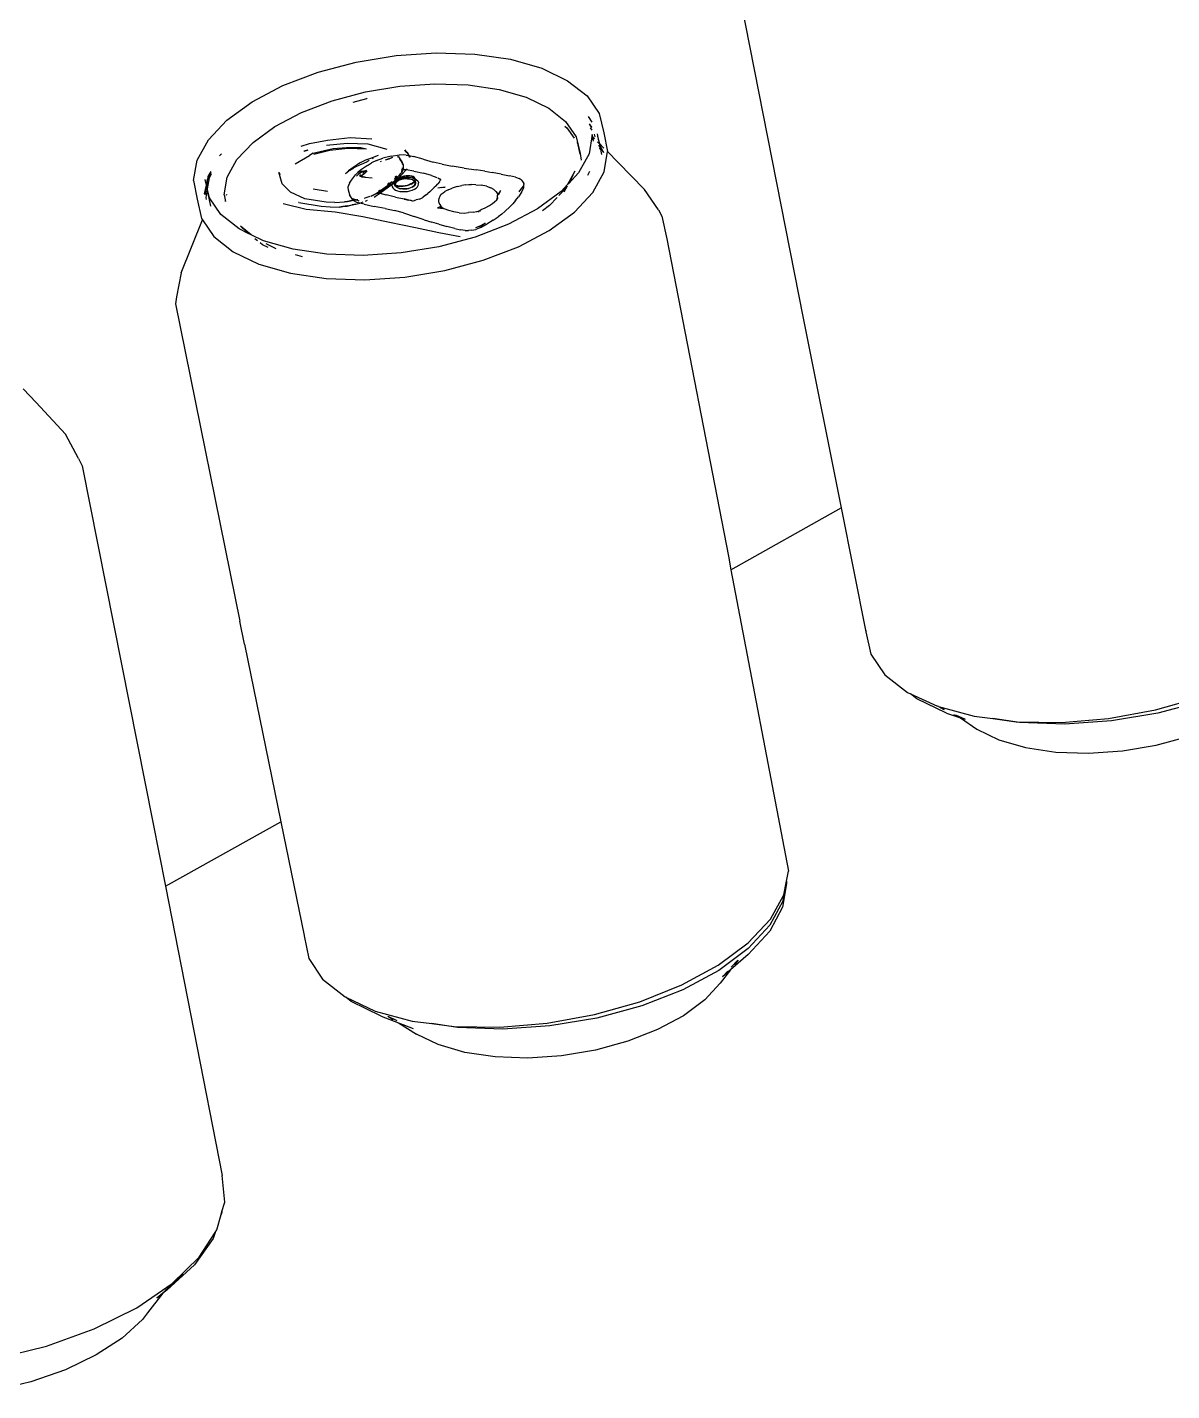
# Model space of a CAD drawing. Header units: millimetres. Extents: x -650 to 3773, y 316 to 2389.
# Drawn here: x 1409.22 to 1426.31, y 2034.72 to 2055.08 of the extents above; entities that cross this region are included whole.
import ezdxf

# ---------------------------------------------------------------- set-up
doc = ezdxf.new("R2010")
doc.units = ezdxf.units.MM

# ---------------------------------------------------------------- blocks, each defined once
blk = doc.blocks.new('A$Ca364616d')
for p, q in [((258.488, 471.279), (259.419, 466.555)), ((253.339, 470.479), (253.937, 470.519)), ((253.937, 470.519), (254.512, 470.5)), ((252.172, 470.229), (252.743, 470.381)), ((252.743, 470.381), (253.339, 470.479)), ((254.512, 470.5), (255.045, 470.422)), ((255.045, 470.422), (255.513, 470.287)), ((251.646, 470.028), (252.172, 470.229)), ((255.513, 470.287), (255.9, 470.102)), ((255.9, 470.102), (256.189, 469.874)), ((251.186, 469.786), (251.646, 470.028)), ((252.382, 469.803), (252.878, 469.935)), ((252.878, 469.935), (253.395, 470.02)), ((253.395, 470.02), (253.914, 470.055)), ((253.914, 470.055), (254.414, 470.038)), ((254.414, 470.038), (254.875, 469.97)), ((254.875, 469.97), (255.282, 469.854)), ((250.81, 469.513), (251.186, 469.786)), ((251.926, 469.628), (252.382, 469.803)), ((252.695, 469.783), (252.898, 469.837)), ((252.898, 469.837), (252.906, 469.839)), ((255.282, 469.854), (255.617, 469.693)), ((255.617, 469.693), (255.869, 469.494)), ((256.189, 469.874), (256.372, 469.61)), ((250.533, 469.218), (250.81, 469.513)), ((251.527, 469.418), (251.926, 469.628)), ((255.869, 469.494), (256.027, 469.266)), ((256.204, 469.565), (256.261, 469.482)), ((256.372, 469.61), (256.439, 469.322)), ((251.201, 469.181), (251.527, 469.418)), ((255.858, 469.421), (255.888, 469.396)), ((255.888, 469.396), (255.995, 469.242)), ((256.266, 469.298), (256.219, 469.012)), ((256.263, 469.406), (256.227, 469.458)), ((256.263, 469.399), (256.229, 469.448)), ((256.264, 469.365), (256.24, 469.4)), ((256.272, 469.269), (256.266, 469.298)), ((256.309, 469.266), (256.3, 469.302)), ((256.341, 469.307), (256.358, 469.229)), ((256.439, 469.322), (256.493, 469.043)), ((250.365, 468.914), (250.533, 469.218)), ((250.96, 468.925), (251.201, 469.181)), ((251.917, 469.124), (251.918, 469.125)), ((251.918, 469.125), (252.042, 469.165)), ((252.042, 469.165), (252.315, 469.215)), ((252.042, 469.165), (252.043, 469.165)), ((252.043, 469.165), (252.315, 469.215)), ((252.138, 469.031), (252.397, 469.09)), ((252.298, 469.137), (252.605, 469.17)), ((252.315, 469.215), (252.649, 469.256)), ((252.348, 469.065), (252.619, 469.095)), ((252.397, 469.09), (252.597, 469.107)), ((252.597, 469.107), (252.812, 469.103)), ((252.605, 469.17), (252.917, 469.158)), ((252.619, 469.095), (252.894, 469.084)), ((252.649, 469.256), (252.975, 469.236)), ((252.812, 469.103), (252.894, 469.084)), ((252.917, 469.158), (253.201, 469.08)), ((256.027, 469.266), (256.085, 469.015)), ((256.035, 469.184), (256.046, 469.168)), ((256.046, 469.168), (256.084, 469.006)), ((256.267, 469.274), (256.272, 469.269)), ((256.268, 469.27), (256.273, 469.262)), ((256.272, 469.269), (256.3, 469.241)), ((256.273, 469.262), (256.272, 469.269)), ((256.285, 469.2), (256.273, 469.262)), ((256.273, 469.262), (256.296, 469.23)), ((256.346, 469.273), (256.358, 469.229)), ((256.346, 469.273), (256.369, 469.17)), ((256.348, 469.191), (256.369, 469.17)), ((256.358, 469.229), (256.375, 469.164)), ((256.358, 469.229), (256.369, 469.17)), ((256.361, 469.137), (256.38, 469.11)), ((256.369, 469.17), (256.371, 469.168)), ((256.371, 469.168), (256.381, 469.118)), ((256.371, 469.168), (256.375, 469.164)), ((256.38, 469.11), (256.374, 469.08)), ((256.375, 469.164), (256.44, 469.097)), ((256.375, 469.164), (256.385, 469.124)), ((256.381, 469.115), (256.38, 469.11)), ((256.38, 469.11), (256.383, 469.105)), ((256.381, 469.118), (256.381, 469.115)), ((256.381, 469.115), (256.383, 469.105)), ((256.383, 469.105), (256.385, 469.103)), ((256.385, 469.124), (256.436, 469.029)), ((256.385, 469.103), (256.436, 469.029)), ((256.385, 469.103), (256.406, 468.999)), ((250.312, 468.611), (250.365, 468.914)), ((250.732, 469.011), (250.701, 468.978)), ((250.814, 468.661), (250.96, 468.925)), ((251.831, 468.86), (252.042, 468.986)), ((251.96, 469.053), (252.016, 469.066)), ((251.961, 469.053), (252.016, 469.066)), ((252.016, 469.066), (251.962, 469.051)), ((251.962, 469.051), (252.016, 469.066)), ((252.017, 469.065), (251.962, 469.051)), ((252.099, 469.02), (252.042, 468.986)), ((252.099, 469.02), (252.138, 469.031)), ((252.108, 469.004), (252.348, 469.065)), ((252.882, 468.913), (252.802, 468.876)), ((252.906, 468.893), (252.85, 468.865)), ((252.955, 468.942), (252.882, 468.913)), ((252.933, 468.908), (252.906, 468.893)), ((253.072, 468.983), (252.955, 468.942)), ((253.046, 468.91), (252.971, 468.875)), ((252.994, 468.941), (252.98, 468.933)), ((253.046, 468.91), (253.141, 468.943)), ((253.112, 468.894), (253.099, 468.889)), ((253.264, 468.974), (253.141, 468.943)), ((253.283, 468.955), (253.173, 468.916)), ((253.228, 468.932), (253.174, 468.914)), ((253.284, 468.953), (253.228, 468.932)), ((253.264, 468.974), (253.388, 468.993)), ((253.373, 468.962), (253.362, 468.976)), ((253.363, 468.977), (253.375, 468.963)), ((253.363, 468.976), (253.374, 468.963)), ((253.373, 468.962), (253.363, 468.976)), ((253.364, 468.977), (253.375, 468.963)), ((253.374, 468.963), (253.364, 468.977)), ((253.374, 468.963), (253.394, 468.933)), ((253.375, 468.963), (253.395, 468.933)), ((253.375, 468.963), (253.394, 468.933)), ((253.49, 468.99), (253.388, 468.993)), ((253.413, 468.903), (253.392, 468.931)), ((253.414, 468.904), (253.392, 468.931)), ((253.394, 468.933), (253.414, 468.904)), ((253.394, 468.933), (253.415, 468.904)), ((253.395, 468.933), (253.415, 468.904)), ((253.428, 468.882), (253.413, 468.903)), ((253.429, 468.883), (253.413, 468.903)), ((253.414, 468.904), (253.429, 468.883)), ((253.43, 468.883), (253.414, 468.904)), ((253.415, 468.904), (253.43, 468.883)), ((253.415, 468.904), (253.429, 468.883)), ((253.44, 468.846), (253.428, 468.882)), ((253.43, 468.883), (253.442, 468.847)), ((253.43, 468.883), (253.441, 468.847)), ((253.482, 469.044), (253.468, 469.067)), ((253.483, 469.046), (253.468, 469.067)), ((253.469, 469.069), (253.485, 469.045)), ((253.469, 469.069), (253.483, 469.046)), ((253.471, 469.068), (253.485, 469.045)), ((253.51, 469.019), (253.482, 469.044)), ((253.511, 469.02), (253.482, 469.044)), ((253.483, 469.046), (253.513, 469.019)), ((253.483, 469.046), (253.511, 469.02)), ((253.485, 469.045), (253.511, 469.02)), ((253.49, 468.99), (253.528, 468.984)), ((253.529, 468.986), (253.51, 469.019)), ((253.529, 468.986), (253.51, 469.019)), ((253.511, 469.02), (253.513, 469.019)), ((253.513, 469.019), (253.529, 468.986)), ((253.528, 468.984), (253.529, 468.986)), ((253.528, 468.984), (253.531, 468.984)), ((253.541, 468.959), (253.528, 468.984)), ((253.542, 468.961), (253.528, 468.984)), ((253.529, 468.986), (253.544, 468.96)), ((253.529, 468.986), (253.542, 468.961)), ((253.531, 468.984), (253.598, 468.968)), ((253.531, 468.984), (253.544, 468.96)), ((253.741, 468.93), (253.598, 468.968)), ((253.741, 468.93), (253.893, 468.888)), ((254.028, 468.855), (253.893, 468.888)), ((256.219, 469.012), (256.062, 468.725)), ((256.085, 469.015), (256.104, 468.917)), ((256.443, 468.74), (256.493, 469.043)), ((256.493, 469.043), (256.655, 468.879)), ((256.655, 468.879), (257.049, 468.477)), ((250.521, 468.629), (250.574, 468.721)), ((250.572, 468.729), (250.523, 468.64)), ((250.569, 468.748), (250.526, 468.67)), ((250.577, 468.707), (250.546, 468.65)), ((251.597, 468.701), (251.588, 468.729)), ((251.598, 468.702), (251.588, 468.729)), ((251.598, 468.702), (251.589, 468.729)), ((251.589, 468.729), (251.599, 468.702)), ((251.591, 468.728), (251.599, 468.702)), ((251.638, 468.562), (251.598, 468.702)), ((251.637, 468.562), (251.598, 468.702)), ((252.58, 468.71), (252.628, 468.756)), ((252.633, 468.75), (252.58, 468.71)), ((252.695, 468.806), (252.628, 468.756)), ((252.669, 468.774), (252.639, 468.754)), ((252.69, 468.788), (252.669, 468.774)), ((252.669, 468.615), (252.733, 468.696)), ((252.703, 468.797), (252.69, 468.788)), ((252.735, 468.833), (252.695, 468.806)), ((252.705, 468.798), (252.703, 468.797)), ((252.724, 468.81), (252.71, 468.801)), ((252.79, 468.841), (252.724, 468.81)), ((252.766, 468.732), (252.733, 468.696)), ((252.761, 468.851), (252.735, 468.833)), ((252.748, 468.676), (252.78, 468.709)), ((252.777, 468.86), (252.761, 468.851)), ((252.808, 468.766), (252.766, 468.732)), ((252.802, 468.876), (252.777, 468.86)), ((252.78, 468.709), (252.819, 468.741)), ((252.78, 468.709), (252.796, 468.729)), ((252.85, 468.865), (252.79, 468.841)), ((252.792, 468.682), (252.795, 468.683)), ((252.795, 468.683), (252.801, 468.69)), ((252.795, 468.683), (252.802, 468.686)), ((252.795, 468.683), (252.797, 468.68)), ((252.827, 468.752), (252.796, 468.729)), ((252.801, 468.675), (252.797, 468.68)), ((252.799, 468.68), (252.797, 468.68)), ((252.802, 468.677), (252.799, 468.68)), ((252.801, 468.69), (252.806, 468.698)), ((252.811, 468.691), (252.801, 468.69)), ((252.801, 468.69), (252.802, 468.686)), ((252.802, 468.677), (252.801, 468.675)), ((252.807, 468.674), (252.801, 468.675)), ((252.802, 468.686), (252.811, 468.691)), ((252.802, 468.686), (252.805, 468.678)), ((252.804, 468.677), (252.802, 468.677)), ((252.805, 468.678), (252.804, 468.677)), ((252.806, 468.677), (252.804, 468.677)), ((252.807, 468.679), (252.805, 468.678)), ((252.805, 468.678), (252.806, 468.677)), ((252.806, 468.677), (252.807, 468.674)), ((252.817, 468.685), (252.807, 468.679)), ((252.807, 468.679), (252.812, 468.678)), ((252.807, 468.674), (252.812, 468.678)), ((252.819, 468.669), (252.807, 468.674)), ((252.91, 468.838), (252.808, 468.766)), ((252.812, 468.678), (252.822, 468.686)), ((252.812, 468.678), (252.817, 468.676)), ((252.836, 468.69), (252.817, 468.676)), ((252.822, 468.686), (252.817, 468.685)), ((252.833, 468.685), (252.817, 468.676)), ((252.817, 468.676), (252.873, 468.665)), ((252.819, 468.741), (252.883, 468.763)), ((252.827, 468.752), (252.883, 468.763)), ((252.836, 468.69), (252.833, 468.685)), ((252.855, 468.708), (252.836, 468.69)), ((252.841, 468.704), (252.851, 468.711)), ((252.843, 468.732), (252.86, 468.743)), ((252.86, 468.743), (252.848, 468.726)), ((252.851, 468.711), (252.866, 468.718)), ((252.866, 468.718), (252.855, 468.708)), ((252.861, 468.746), (252.86, 468.743)), ((252.861, 468.746), (252.863, 468.746)), ((252.863, 468.746), (252.868, 468.752)), ((252.863, 468.746), (252.88, 468.748)), ((252.863, 468.746), (252.876, 468.738)), ((252.866, 468.718), (252.867, 468.719)), ((252.867, 468.719), (252.872, 468.721)), ((252.875, 468.726), (252.872, 468.721)), ((252.887, 468.741), (252.875, 468.726)), ((252.879, 468.742), (252.876, 468.738)), ((252.876, 468.738), (252.887, 468.741)), ((252.879, 468.742), (252.887, 468.741)), ((252.88, 468.748), (252.906, 468.749)), ((252.883, 468.763), (252.9, 468.768)), ((252.91, 468.838), (252.971, 468.875)), ((253.345, 468.678), (253.326, 468.663)), ((253.335, 468.667), (253.345, 468.678)), ((253.345, 468.678), (253.336, 468.662)), ((253.382, 468.685), (253.35, 468.652)), ((253.356, 468.631), (253.488, 468.772)), ((253.382, 468.685), (253.415, 468.72)), ((253.384, 468.69), (253.382, 468.685)), ((253.428, 468.739), (253.415, 468.72)), ((253.416, 468.742), (253.417, 468.742)), ((253.425, 468.761), (253.417, 468.742)), ((253.44, 468.795), (253.42, 468.743)), ((253.426, 468.759), (253.42, 468.743)), ((253.423, 468.764), (253.425, 468.772)), ((253.423, 468.764), (253.425, 468.761)), ((253.455, 468.676), (253.424, 468.668)), ((253.455, 468.674), (253.424, 468.668)), ((253.427, 468.78), (253.425, 468.777)), ((253.425, 468.772), (253.427, 468.78)), ((253.425, 468.777), (253.425, 468.772)), ((253.425, 468.772), (253.429, 468.772)), ((253.426, 468.759), (253.425, 468.772)), ((253.429, 468.769), (253.425, 468.761)), ((253.425, 468.761), (253.426, 468.759)), ((253.425, 468.667), (253.455, 468.674)), ((253.425, 468.667), (253.455, 468.674)), ((253.425, 468.667), (253.455, 468.674)), ((253.441, 468.795), (253.426, 468.759)), ((253.429, 468.769), (253.426, 468.759)), ((253.431, 468.791), (253.427, 468.78)), ((253.429, 468.772), (253.427, 468.78)), ((253.428, 468.739), (253.429, 468.745)), ((253.429, 468.772), (253.431, 468.791)), ((253.434, 468.785), (253.429, 468.772)), ((253.429, 468.772), (253.429, 468.769)), ((253.429, 468.745), (253.43, 468.747)), ((253.43, 468.747), (253.429, 468.745)), ((253.43, 468.749), (253.432, 468.756)), ((253.432, 468.756), (253.43, 468.747)), ((253.43, 468.749), (253.432, 468.755)), ((253.432, 468.755), (253.43, 468.747)), ((253.43, 468.747), (253.43, 468.749)), ((253.431, 468.791), (253.435, 468.802)), ((253.431, 468.791), (253.434, 468.785)), ((253.436, 468.766), (253.432, 468.755)), ((253.432, 468.756), (253.436, 468.766)), ((253.432, 468.755), (253.432, 468.756)), ((253.434, 468.785), (253.435, 468.802)), ((253.439, 468.794), (253.434, 468.785)), ((253.436, 468.766), (253.437, 468.77)), ((253.436, 468.766), (253.437, 468.77)), ((253.44, 468.776), (253.437, 468.77)), ((253.437, 468.77), (253.46, 468.775)), ((253.46, 468.775), (253.44, 468.776)), ((253.442, 468.847), (253.441, 468.795)), ((253.441, 468.847), (253.441, 468.795)), ((253.486, 468.68), (253.455, 468.676)), ((253.455, 468.674), (253.486, 468.679)), ((253.486, 468.679), (253.455, 468.676)), ((253.455, 468.674), (253.486, 468.679)), ((253.455, 468.674), (253.486, 468.679)), ((253.46, 468.775), (253.467, 468.776)), ((253.484, 468.773), (253.46, 468.775)), ((253.488, 468.772), (253.484, 468.773)), ((253.517, 468.682), (253.486, 468.68)), ((253.486, 468.679), (253.516, 468.68)), ((253.516, 468.68), (253.486, 468.68)), ((253.486, 468.679), (253.516, 468.68)), ((253.486, 468.679), (253.516, 468.68)), ((253.488, 468.772), (253.501, 468.785)), ((253.602, 468.75), (253.488, 468.772)), ((253.501, 468.785), (253.503, 468.787)), ((253.516, 468.68), (253.545, 468.679)), ((253.516, 468.68), (253.543, 468.679)), ((253.516, 468.68), (253.543, 468.679)), ((253.545, 468.679), (253.517, 468.682)), ((253.545, 468.681), (253.517, 468.682)), ((253.543, 468.679), (253.568, 468.675)), ((253.57, 468.675), (253.545, 468.681)), ((253.571, 468.677), (253.545, 468.681)), ((253.545, 468.679), (253.57, 468.675)), ((253.545, 468.679), (253.568, 468.675)), ((253.568, 468.675), (253.589, 468.668)), ((253.57, 468.675), (253.591, 468.668)), ((253.57, 468.675), (253.589, 468.668)), ((253.591, 468.668), (253.571, 468.677)), ((253.592, 468.67), (253.571, 468.677)), ((253.602, 468.75), (253.746, 468.719)), ((253.868, 468.687), (253.746, 468.719)), ((253.868, 468.687), (253.944, 468.658)), ((254.028, 468.855), (254.173, 468.826)), ((254.356, 468.798), (254.173, 468.826)), ((254.356, 468.798), (254.533, 468.773)), ((254.661, 468.752), (254.533, 468.773)), ((254.661, 468.752), (254.774, 468.731)), ((254.907, 468.706), (254.774, 468.731)), ((254.907, 468.706), (255.032, 468.682)), ((255.119, 468.661), (255.032, 468.682)), ((256.008, 468.752), (255.898, 468.55)), ((256.062, 468.725), (255.916, 468.569)), ((255.957, 468.644), (256.008, 468.752)), ((256.227, 468.744), (256.195, 468.686)), ((256.277, 468.435), (256.443, 468.74)), ((250.312, 468.611), (250.368, 468.332)), ((250.478, 468.411), (250.504, 468.541)), ((250.504, 468.541), (250.48, 468.403)), ((250.505, 468.535), (250.481, 468.397)), ((250.504, 468.547), (250.486, 468.627)), ((250.503, 468.542), (250.486, 468.627)), ((250.516, 468.479), (250.495, 468.36)), ((250.504, 468.547), (250.503, 468.542)), ((250.504, 468.541), (250.503, 468.542)), ((250.504, 468.547), (250.52, 468.627)), ((250.504, 468.547), (250.506, 468.541)), ((250.505, 468.535), (250.504, 468.541)), ((250.506, 468.541), (250.505, 468.535)), ((250.516, 468.479), (250.505, 468.535)), ((250.52, 468.627), (250.506, 468.541)), ((250.517, 468.489), (250.506, 468.541)), ((250.517, 468.489), (250.516, 468.479)), ((250.528, 468.418), (250.516, 468.479)), ((250.546, 468.65), (250.517, 468.489)), ((250.548, 468.354), (250.517, 468.489)), ((250.52, 468.627), (250.521, 468.629)), ((250.523, 468.64), (250.521, 468.629)), ((250.526, 468.67), (250.523, 468.64)), ((250.769, 468.398), (250.814, 468.661)), ((251.762, 468.437), (251.637, 468.562)), ((252.315, 468.45), (252.1, 468.482)), ((252.624, 468.518), (252.639, 468.566)), ((252.625, 468.462), (252.624, 468.518)), ((252.641, 468.571), (252.639, 468.566)), ((252.641, 468.571), (252.669, 468.615)), ((252.819, 468.669), (252.869, 468.664)), ((252.876, 468.663), (252.873, 468.665)), ((252.876, 468.663), (252.978, 468.652)), ((253.096, 468.423), (253.278, 468.556)), ((253.106, 468.463), (253.246, 468.561)), ((253.133, 468.46), (253.175, 468.493)), ((253.21, 468.524), (253.175, 468.493)), ((253.225, 468.57), (253.207, 468.55)), ((253.229, 468.563), (253.207, 468.55)), ((253.207, 468.55), (253.221, 468.562)), ((253.212, 468.524), (253.21, 468.524)), ((253.227, 468.535), (253.212, 468.524)), ((253.212, 468.524), (253.227, 468.535)), ((253.236, 468.572), (253.221, 468.562)), ((253.221, 468.562), (253.225, 468.57)), ((253.229, 468.563), (253.221, 468.562)), ((253.225, 468.57), (253.236, 468.572)), ((253.231, 468.539), (253.227, 468.535)), ((253.234, 468.537), (253.227, 468.535)), ((253.227, 468.535), (253.234, 468.537)), ((253.229, 468.563), (253.236, 468.572)), ((253.229, 468.563), (253.244, 468.568)), ((253.229, 468.563), (253.246, 468.561)), ((253.24, 468.541), (253.231, 468.539)), ((253.231, 468.539), (253.234, 468.537)), ((253.24, 468.541), (253.234, 468.537)), ((253.242, 468.542), (253.24, 468.541)), ((253.249, 468.547), (253.242, 468.542)), ((253.242, 468.542), (253.249, 468.543)), ((253.263, 468.582), (253.244, 468.568)), ((253.244, 468.568), (253.25, 468.577)), ((253.246, 468.561), (253.244, 468.568)), ((253.246, 468.561), (253.265, 468.573)), ((253.249, 468.547), (253.249, 468.543)), ((253.256, 468.546), (253.249, 468.543)), ((253.25, 468.577), (253.263, 468.582)), ((253.269, 468.554), (253.256, 468.546)), ((253.256, 468.546), (253.269, 468.552)), ((253.263, 468.582), (253.277, 468.595)), ((253.264, 468.577), (253.263, 468.582)), ((253.277, 468.595), (253.264, 468.577)), ((253.266, 468.573), (253.265, 468.573)), ((253.279, 468.561), (253.269, 468.554)), ((253.269, 468.552), (253.279, 468.561)), ((253.269, 468.554), (253.269, 468.552)), ((253.276, 468.55), (253.278, 468.556)), ((253.278, 468.531), (253.276, 468.55)), ((253.278, 468.556), (253.302, 468.573)), ((253.278, 468.556), (253.279, 468.561)), ((253.278, 468.531), (253.281, 468.519)), ((253.279, 468.561), (253.282, 468.57)), ((253.283, 468.564), (253.279, 468.561)), ((253.281, 468.519), (253.29, 468.5)), ((253.282, 468.57), (253.294, 468.589)), ((253.283, 468.564), (253.288, 468.567)), ((253.305, 468.583), (253.288, 468.567)), ((253.29, 468.5), (253.307, 468.484)), ((253.294, 468.589), (253.314, 468.608)), ((253.356, 468.631), (253.302, 468.573)), ((253.32, 468.598), (253.305, 468.583)), ((253.308, 468.586), (253.305, 468.572)), ((253.306, 468.586), (253.305, 468.572)), ((253.305, 468.572), (253.31, 468.558)), ((253.313, 468.602), (253.306, 468.586)), ((253.315, 468.601), (253.306, 468.586)), ((253.307, 468.571), (253.31, 468.587)), ((253.307, 468.571), (253.308, 468.586)), ((253.312, 468.558), (253.307, 468.571)), ((253.307, 468.571), (253.31, 468.558)), ((253.307, 468.484), (253.331, 468.469)), ((253.308, 468.586), (253.317, 468.602)), ((253.308, 468.586), (253.315, 468.601)), ((253.309, 468.572), (253.31, 468.587)), ((253.312, 468.558), (253.309, 468.572)), ((253.314, 468.559), (253.309, 468.572)), ((253.31, 468.587), (253.317, 468.602)), ((253.31, 468.558), (253.321, 468.546)), ((253.323, 468.546), (253.312, 468.558)), ((253.312, 468.558), (253.321, 468.546)), ((253.326, 468.617), (253.313, 468.602)), ((253.328, 468.616), (253.313, 468.602)), ((253.314, 468.628), (253.325, 468.64)), ((253.331, 468.64), (253.314, 468.628)), ((253.314, 468.608), (253.334, 468.619)), ((253.323, 468.546), (253.314, 468.559)), ((253.324, 468.547), (253.314, 468.559)), ((253.315, 468.601), (253.33, 468.617)), ((253.315, 468.601), (253.328, 468.616)), ((253.317, 468.602), (253.33, 468.617)), ((253.319, 468.557), (253.323, 468.573)), ((253.319, 468.557), (253.324, 468.57)), ((253.321, 468.542), (253.319, 468.557)), ((253.32, 468.555), (253.319, 468.557)), ((253.322, 468.599), (253.32, 468.598)), ((253.32, 468.555), (253.324, 468.57)), ((253.321, 468.542), (253.32, 468.555)), ((253.322, 468.54), (253.32, 468.555)), ((253.321, 468.546), (253.337, 468.536)), ((253.328, 468.528), (253.321, 468.542)), ((253.322, 468.54), (253.321, 468.542)), ((253.331, 468.611), (253.322, 468.599)), ((253.328, 468.528), (253.322, 468.54)), ((253.329, 468.525), (253.322, 468.54)), ((253.323, 468.573), (253.333, 468.588)), ((253.323, 468.573), (253.334, 468.585)), ((253.324, 468.57), (253.323, 468.573)), ((253.339, 468.536), (253.323, 468.546)), ((253.323, 468.546), (253.337, 468.536)), ((253.324, 468.57), (253.334, 468.585)), ((253.328, 468.57), (253.324, 468.555)), ((253.324, 468.555), (253.325, 468.54)), ((253.339, 468.536), (253.324, 468.547)), ((253.34, 468.538), (253.324, 468.547)), ((253.325, 468.64), (253.328, 468.649)), ((253.325, 468.64), (253.331, 468.64)), ((253.325, 468.54), (253.333, 468.526)), ((253.326, 468.663), (253.335, 468.667)), ((253.328, 468.658), (253.326, 468.663)), ((253.326, 468.663), (253.336, 468.662)), ((253.345, 468.632), (253.326, 468.617)), ((253.346, 468.631), (253.326, 468.617)), ((253.328, 468.658), (253.336, 468.662)), ((253.328, 468.649), (253.331, 468.64)), ((253.328, 468.616), (253.348, 468.632)), ((253.328, 468.616), (253.346, 468.631)), ((253.338, 468.585), (253.328, 468.57)), ((253.341, 468.515), (253.328, 468.528)), ((253.329, 468.525), (253.328, 468.528)), ((253.341, 468.515), (253.329, 468.525)), ((253.342, 468.512), (253.329, 468.525)), ((253.33, 468.617), (253.348, 468.632)), ((253.334, 468.619), (253.331, 468.611)), ((253.331, 468.611), (253.336, 468.615)), ((253.336, 468.615), (253.331, 468.611)), ((253.331, 468.469), (253.36, 468.458)), ((253.332, 468.632), (253.348, 468.647)), ((253.34, 468.639), (253.332, 468.632)), ((253.341, 468.636), (253.332, 468.632)), ((253.332, 468.632), (253.334, 468.627)), ((253.333, 468.588), (253.349, 468.602)), ((253.333, 468.588), (253.35, 468.599)), ((253.334, 468.585), (253.333, 468.588)), ((253.333, 468.526), (253.346, 468.514)), ((253.341, 468.636), (253.334, 468.627)), ((253.334, 468.619), (253.34, 468.624)), ((253.336, 468.615), (253.334, 468.619)), ((253.334, 468.585), (253.35, 468.599)), ((253.335, 468.667), (253.336, 468.662)), ((253.336, 468.653), (253.336, 468.662)), ((253.34, 468.648), (253.336, 468.662)), ((253.336, 468.653), (253.34, 468.648)), ((253.338, 468.62), (253.336, 468.615)), ((253.337, 468.536), (253.359, 468.529)), ((253.338, 468.62), (253.34, 468.624)), ((253.353, 468.598), (253.338, 468.585)), ((253.36, 468.529), (253.339, 468.536)), ((253.339, 468.536), (253.359, 468.529)), ((253.34, 468.639), (253.35, 468.652)), ((253.341, 468.636), (253.34, 468.639)), ((253.34, 468.624), (253.356, 468.631)), ((253.34, 468.624), (253.341, 468.628)), ((253.36, 468.529), (253.34, 468.538)), ((253.361, 468.531), (253.34, 468.538)), ((253.348, 468.647), (253.341, 468.636)), ((253.341, 468.636), (253.342, 468.633)), ((253.341, 468.63), (253.342, 468.633)), ((253.341, 468.628), (253.341, 468.63)), ((253.346, 468.514), (253.341, 468.515)), ((253.342, 468.512), (253.341, 468.515)), ((253.342, 468.633), (253.348, 468.647)), ((253.36, 468.504), (253.342, 468.512)), ((253.361, 468.501), (253.342, 468.512)), ((253.368, 468.646), (253.345, 468.632)), ((253.369, 468.645), (253.345, 468.632)), ((253.346, 468.631), (253.369, 468.645)), ((253.346, 468.631), (253.37, 468.645)), ((253.36, 468.504), (253.346, 468.514)), ((253.348, 468.647), (253.349, 468.65)), ((253.348, 468.632), (253.37, 468.645)), ((253.35, 468.652), (253.349, 468.65)), ((253.349, 468.602), (253.369, 468.615)), ((253.349, 468.602), (253.37, 468.612)), ((253.35, 468.599), (253.349, 468.602)), ((253.35, 468.599), (253.37, 468.612)), ((253.372, 468.611), (253.353, 468.598)), ((253.356, 468.631), (253.371, 468.638)), ((253.359, 468.529), (253.384, 468.525)), ((253.385, 468.525), (253.36, 468.529)), ((253.36, 468.529), (253.384, 468.525)), ((253.363, 468.503), (253.36, 468.504)), ((253.361, 468.501), (253.36, 468.504)), ((253.385, 468.525), (253.361, 468.531)), ((253.386, 468.527), (253.361, 468.531)), ((253.382, 468.495), (253.361, 468.501)), ((253.383, 468.493), (253.361, 468.501)), ((253.382, 468.495), (253.363, 468.503)), ((253.394, 468.658), (253.368, 468.646)), ((253.395, 468.657), (253.368, 468.646)), ((253.369, 468.645), (253.395, 468.657)), ((253.369, 468.645), (253.396, 468.657)), ((253.369, 468.615), (253.393, 468.626)), ((253.369, 468.615), (253.394, 468.623)), ((253.37, 468.612), (253.369, 468.615)), ((253.37, 468.645), (253.396, 468.657)), ((253.37, 468.612), (253.394, 468.623)), ((253.371, 468.638), (253.406, 468.649)), ((253.396, 468.621), (253.372, 468.611)), ((253.384, 468.495), (253.382, 468.495)), ((253.383, 468.493), (253.382, 468.495)), ((253.408, 468.489), (253.383, 468.493)), ((253.409, 468.487), (253.383, 468.493)), ((253.384, 468.525), (253.413, 468.524)), ((253.385, 468.494), (253.384, 468.495)), ((253.413, 468.524), (253.385, 468.525)), ((253.385, 468.525), (253.413, 468.524)), ((253.385, 468.494), (253.408, 468.489)), ((253.413, 468.524), (253.386, 468.527)), ((253.414, 468.526), (253.386, 468.527)), ((253.393, 468.626), (253.42, 468.634)), ((253.393, 468.626), (253.421, 468.631)), ((253.394, 468.623), (253.393, 468.626)), ((253.424, 468.668), (253.394, 468.658)), ((253.425, 468.667), (253.394, 468.658)), ((253.394, 468.623), (253.421, 468.631)), ((253.395, 468.657), (253.425, 468.667)), ((253.395, 468.657), (253.425, 468.667)), ((253.396, 468.657), (253.425, 468.667)), ((253.396, 468.621), (253.4, 468.623)), ((253.422, 468.629), (253.4, 468.623)), ((253.406, 468.649), (253.444, 468.656)), ((253.41, 468.488), (253.408, 468.489)), ((253.409, 468.487), (253.408, 468.489)), ((253.437, 468.486), (253.409, 468.487)), ((253.437, 468.484), (253.409, 468.487)), ((253.437, 468.486), (253.41, 468.488)), ((253.444, 468.525), (253.413, 468.524)), ((253.413, 468.524), (253.443, 468.525)), ((253.413, 468.524), (253.443, 468.525)), ((253.444, 468.527), (253.414, 468.526)), ((253.444, 468.525), (253.414, 468.526)), ((253.42, 468.634), (253.449, 468.64)), ((253.42, 468.634), (253.45, 468.637)), ((253.421, 468.631), (253.42, 468.634)), ((253.421, 468.631), (253.45, 468.637)), ((253.425, 468.631), (253.422, 468.629)), ((253.451, 468.636), (253.425, 468.631)), ((253.438, 468.485), (253.437, 468.486)), ((253.437, 468.484), (253.437, 468.486)), ((253.466, 468.486), (253.437, 468.484)), ((253.467, 468.483), (253.437, 468.484)), ((253.466, 468.486), (253.438, 468.485)), ((253.438, 468.485), (253.467, 468.485)), ((253.443, 468.525), (253.474, 468.53)), ((253.444, 468.656), (253.482, 468.66)), ((253.474, 468.532), (253.444, 468.527)), ((253.475, 468.53), (253.444, 468.525)), ((253.444, 468.525), (253.474, 468.53)), ((253.475, 468.53), (253.444, 468.527)), ((253.449, 468.64), (253.479, 468.643)), ((253.45, 468.637), (253.449, 468.64)), ((253.449, 468.64), (253.48, 468.64)), ((253.45, 468.637), (253.48, 468.64)), ((253.478, 468.638), (253.451, 468.636)), ((253.497, 468.489), (253.466, 468.486)), ((253.467, 468.483), (253.466, 468.486)), ((253.467, 468.485), (253.497, 468.489)), ((253.497, 468.489), (253.467, 468.483)), ((253.497, 468.486), (253.467, 468.483)), ((253.504, 468.539), (253.474, 468.532)), ((253.474, 468.53), (253.505, 468.538)), ((253.505, 468.538), (253.474, 468.532)), ((253.505, 468.538), (253.475, 468.53)), ((253.475, 468.53), (253.505, 468.538)), ((253.48, 468.638), (253.478, 468.638)), ((253.479, 468.643), (253.509, 468.643)), ((253.48, 468.64), (253.479, 468.643)), ((253.479, 468.643), (253.51, 468.639)), ((253.48, 468.64), (253.51, 468.639)), ((253.505, 468.638), (253.48, 468.638)), ((253.482, 468.66), (253.521, 468.66)), ((253.497, 468.489), (253.525, 468.494)), ((253.526, 468.494), (253.497, 468.486)), ((253.526, 468.492), (253.497, 468.486)), ((253.497, 468.486), (253.497, 468.489)), ((253.533, 468.549), (253.504, 468.539)), ((253.534, 468.547), (253.504, 468.539)), ((253.509, 468.638), (253.505, 468.638)), ((253.505, 468.538), (253.535, 468.548)), ((253.505, 468.538), (253.535, 468.548)), ((253.534, 468.547), (253.505, 468.538)), ((253.509, 468.643), (253.538, 468.639)), ((253.51, 468.639), (253.509, 468.643)), ((253.509, 468.643), (253.538, 468.636)), ((253.53, 468.635), (253.509, 468.638)), ((253.51, 468.639), (253.538, 468.636)), ((253.521, 468.66), (253.557, 468.656)), ((253.526, 468.494), (253.525, 468.494)), ((253.553, 468.503), (253.526, 468.492)), ((253.551, 468.502), (253.526, 468.494)), ((253.553, 468.5), (253.526, 468.492)), ((253.526, 468.492), (253.526, 468.494)), ((253.537, 468.635), (253.53, 468.635)), ((253.559, 468.561), (253.533, 468.549)), ((253.561, 468.559), (253.533, 468.549)), ((253.534, 468.547), (253.562, 468.56)), ((253.561, 468.559), (253.534, 468.547)), ((253.535, 468.548), (253.562, 468.56)), ((253.562, 468.629), (253.537, 468.635)), ((253.538, 468.639), (253.564, 468.633)), ((253.538, 468.639), (253.564, 468.63)), ((253.538, 468.639), (253.538, 468.636)), ((253.538, 468.636), (253.564, 468.63)), ((253.553, 468.503), (253.551, 468.502)), ((253.577, 468.514), (253.553, 468.5)), ((253.575, 468.512), (253.553, 468.503)), ((253.577, 468.511), (253.553, 468.5)), ((253.553, 468.5), (253.553, 468.503)), ((253.557, 468.656), (253.591, 468.648)), ((253.582, 468.574), (253.559, 468.561)), ((253.583, 468.573), (253.559, 468.561)), ((253.561, 468.559), (253.585, 468.574)), ((253.583, 468.573), (253.561, 468.559)), ((253.584, 468.62), (253.562, 468.629)), ((253.562, 468.56), (253.585, 468.574)), ((253.564, 468.633), (253.586, 468.625)), ((253.564, 468.633), (253.586, 468.622)), ((253.564, 468.633), (253.564, 468.63)), ((253.564, 468.63), (253.586, 468.622)), ((253.575, 468.512), (253.597, 468.526)), ((253.597, 468.526), (253.577, 468.511)), ((253.597, 468.524), (253.577, 468.511)), ((253.577, 468.511), (253.577, 468.514)), ((253.579, 468.468), (253.61, 468.482)), ((253.6, 468.589), (253.582, 468.574)), ((253.602, 468.588), (253.582, 468.574)), ((253.583, 468.573), (253.603, 468.589)), ((253.602, 468.588), (253.583, 468.573)), ((253.601, 468.609), (253.584, 468.62)), ((253.585, 468.574), (253.603, 468.589)), ((253.586, 468.625), (253.605, 468.614)), ((253.586, 468.622), (253.586, 468.625)), ((253.586, 468.625), (253.605, 468.611)), ((253.586, 468.622), (253.605, 468.611)), ((253.589, 468.668), (253.605, 468.659)), ((253.591, 468.668), (253.607, 468.658)), ((253.591, 468.668), (253.605, 468.659)), ((253.591, 468.648), (253.62, 468.637)), ((253.607, 468.658), (253.592, 468.67)), ((253.609, 468.66), (253.592, 468.67)), ((253.613, 468.541), (253.597, 468.524)), ((253.609, 468.538), (253.597, 468.526)), ((253.613, 468.538), (253.597, 468.524)), ((253.597, 468.524), (253.597, 468.526)), ((253.612, 468.604), (253.6, 468.589)), ((253.614, 468.603), (253.6, 468.589)), ((253.614, 468.597), (253.601, 468.609)), ((253.602, 468.588), (253.616, 468.604)), ((253.614, 468.603), (253.602, 468.588)), ((253.603, 468.589), (253.616, 468.604)), ((253.605, 468.659), (253.616, 468.647)), ((253.605, 468.614), (253.618, 468.601)), ((253.605, 468.611), (253.605, 468.614)), ((253.605, 468.614), (253.618, 468.598)), ((253.605, 468.611), (253.618, 468.598)), ((253.607, 468.658), (253.618, 468.647)), ((253.607, 468.658), (253.616, 468.647)), ((253.618, 468.647), (253.609, 468.66)), ((253.619, 468.648), (253.609, 468.66)), ((253.613, 468.541), (253.609, 468.538)), ((253.61, 468.482), (253.636, 468.498)), ((253.62, 468.619), (253.612, 468.604)), ((253.622, 468.618), (253.612, 468.604)), ((253.623, 468.556), (253.613, 468.538)), ((253.619, 468.553), (253.613, 468.541)), ((253.623, 468.553), (253.613, 468.538)), ((253.613, 468.538), (253.613, 468.541)), ((253.614, 468.603), (253.623, 468.62)), ((253.622, 468.618), (253.614, 468.603)), ((253.622, 468.583), (253.614, 468.597)), ((253.616, 468.647), (253.621, 468.634)), ((253.616, 468.604), (253.623, 468.62)), ((253.618, 468.647), (253.623, 468.633)), ((253.618, 468.647), (253.621, 468.634)), ((253.618, 468.601), (253.625, 468.586)), ((253.618, 468.598), (253.618, 468.601)), ((253.618, 468.601), (253.625, 468.583)), ((253.618, 468.598), (253.625, 468.583)), ((253.623, 468.633), (253.619, 468.648)), ((253.624, 468.634), (253.619, 468.648)), ((253.619, 468.553), (253.623, 468.568)), ((253.623, 468.556), (253.619, 468.553)), ((253.62, 468.637), (253.643, 468.622)), ((253.621, 468.634), (253.62, 468.619)), ((253.623, 468.633), (253.62, 468.619)), ((253.622, 468.618), (253.624, 468.634)), ((253.623, 468.633), (253.622, 468.618)), ((253.623, 468.568), (253.622, 468.583)), ((253.623, 468.62), (253.624, 468.634)), ((253.627, 468.571), (253.623, 468.556)), ((253.627, 468.571), (253.623, 468.553)), ((253.627, 468.568), (253.623, 468.553)), ((253.623, 468.553), (253.623, 468.556)), ((253.625, 468.586), (253.627, 468.571)), ((253.625, 468.583), (253.625, 468.586)), ((253.625, 468.586), (253.627, 468.568)), ((253.625, 468.583), (253.627, 468.568)), ((253.627, 468.568), (253.627, 468.571)), ((253.636, 468.498), (253.656, 468.516)), ((253.643, 468.622), (253.66, 468.606)), ((253.656, 468.516), (253.669, 468.536)), ((253.66, 468.606), (253.67, 468.587)), ((253.669, 468.536), (253.674, 468.556)), ((253.67, 468.587), (253.672, 468.575)), ((253.674, 468.556), (253.672, 468.575)), ((253.839, 468.444), (253.872, 468.474)), ((253.905, 468.505), (253.872, 468.474)), ((253.931, 468.529), (253.905, 468.505)), ((253.931, 468.529), (253.961, 468.56)), ((253.988, 468.594), (253.961, 468.56)), ((254.072, 468.513), (253.961, 468.497)), ((254.021, 468.509), (253.961, 468.497)), ((253.963, 468.651), (253.987, 468.639)), ((253.987, 468.638), (253.987, 468.639)), ((253.996, 468.631), (253.987, 468.638)), ((253.995, 468.634), (253.987, 468.638)), ((253.988, 468.594), (253.999, 468.62)), ((253.993, 468.642), (253.995, 468.634)), ((253.996, 468.631), (253.995, 468.634)), ((253.999, 468.629), (253.996, 468.631)), ((253.999, 468.629), (254, 468.622)), ((254, 468.622), (253.999, 468.62)), ((253.999, 468.62), (254.001, 468.615)), ((254.002, 468.627), (254, 468.622)), ((254.021, 468.509), (254.072, 468.513)), ((254.114, 468.471), (254.065, 468.446)), ((254.114, 468.471), (254.177, 468.498)), ((254.248, 468.52), (254.177, 468.498)), ((254.248, 468.52), (254.318, 468.536)), ((254.38, 468.546), (254.318, 468.536)), ((254.38, 468.546), (254.424, 468.551)), ((254.424, 468.551), (254.44, 468.553)), ((254.44, 468.553), (254.463, 468.552)), ((254.527, 468.549), (254.463, 468.552)), ((254.527, 468.549), (254.609, 468.54)), ((254.686, 468.525), (254.609, 468.54)), ((254.686, 468.525), (254.75, 468.504)), ((254.795, 468.479), (254.75, 468.504)), ((254.795, 468.479), (254.822, 468.453)), ((255.119, 468.661), (255.175, 468.642)), ((255.174, 468.444), (255.215, 468.495)), ((255.206, 468.623), (255.175, 468.642)), ((255.206, 468.623), (255.209, 468.619)), ((255.209, 468.619), (255.226, 468.597)), ((255.211, 468.439), (255.243, 468.504)), ((255.215, 468.495), (255.238, 468.529)), ((255.226, 468.597), (255.243, 468.568)), ((255.245, 468.561), (255.243, 468.568)), ((255.243, 468.504), (255.245, 468.509)), ((255.245, 468.561), (255.246, 468.553)), ((255.245, 468.509), (255.246, 468.553)), ((255.866, 468.491), (255.769, 468.387)), ((255.898, 468.55), (255.801, 468.447)), ((255.893, 468.527), (255.845, 468.44)), ((255.879, 468.514), (255.866, 468.491)), ((255.916, 468.569), (255.898, 468.55)), ((255.957, 468.644), (255.916, 468.569)), ((257.259, 468.172), (257.049, 468.477)), ((250.368, 468.332), (250.433, 468.043)), ((250.495, 468.36), (250.502, 468.329)), ((250.571, 468.229), (250.528, 468.418)), ((250.718, 468.105), (250.548, 468.354)), ((250.769, 468.398), (250.788, 468.3)), ((250.788, 468.3), (250.79, 468.307)), ((250.804, 468.392), (250.807, 468.408)), ((251.975, 468.337), (251.762, 468.437)), ((251.884, 468.284), (251.882, 468.284)), ((251.884, 468.284), (252.217, 468.227)), ((252.293, 468.287), (251.975, 468.337)), ((252.423, 468.281), (252.293, 468.287)), ((252.423, 468.281), (252.568, 468.292)), ((252.614, 468.3), (252.568, 468.293)), ((252.568, 468.292), (252.614, 468.3)), ((252.568, 468.292), (252.614, 468.299)), ((252.613, 468.298), (252.568, 468.291)), ((252.613, 468.298), (252.568, 468.293)), ((252.681, 468.311), (252.613, 468.298)), ((252.681, 468.31), (252.613, 468.298)), ((252.614, 468.299), (252.681, 468.311)), ((252.614, 468.3), (252.681, 468.311)), ((252.625, 468.462), (252.625, 468.455)), ((252.625, 468.455), (252.645, 468.39)), ((252.647, 468.382), (252.645, 468.39)), ((252.647, 468.382), (252.688, 468.324)), ((252.747, 468.322), (252.681, 468.31)), ((252.747, 468.322), (252.681, 468.311)), ((252.701, 468.314), (252.681, 468.31)), ((252.701, 468.314), (252.681, 468.311)), ((252.687, 468.344), (252.716, 468.334)), ((252.692, 468.32), (252.688, 468.324)), ((252.692, 468.32), (252.701, 468.314)), ((252.703, 468.313), (252.701, 468.314)), ((252.747, 468.322), (252.703, 468.313)), ((252.747, 468.32), (252.703, 468.313)), ((252.703, 468.313), (252.758, 468.284)), ((252.716, 468.334), (252.747, 468.322)), ((252.737, 468.257), (252.794, 468.274)), ((252.765, 468.324), (252.747, 468.322)), ((252.764, 468.324), (252.747, 468.322)), ((252.747, 468.322), (252.764, 468.324)), ((252.748, 468.322), (252.747, 468.32)), ((252.747, 468.322), (252.748, 468.322)), ((252.75, 468.321), (252.748, 468.322)), ((252.75, 468.321), (252.764, 468.324)), ((252.765, 468.323), (252.75, 468.321)), ((252.75, 468.321), (252.781, 468.31)), ((252.794, 468.274), (252.758, 468.284)), ((252.794, 468.274), (252.821, 468.282)), ((252.861, 468.257), (252.794, 468.274)), ((252.821, 468.282), (252.846, 468.292)), ((252.863, 468.346), (252.868, 468.347)), ((252.868, 468.347), (252.863, 468.345)), ((252.868, 468.346), (252.863, 468.345)), ((252.944, 468.371), (252.868, 468.346)), ((252.878, 468.304), (252.908, 468.316)), ((252.963, 468.378), (252.962, 468.377)), ((253.046, 468.419), (252.963, 468.379)), ((252.963, 468.379), (253.046, 468.418)), ((253.047, 468.418), (252.963, 468.378)), ((253.047, 468.417), (252.963, 468.378)), ((253.011, 468.365), (253.032, 468.376)), ((253.032, 468.376), (253.089, 468.419)), ((253.046, 468.418), (253.069, 468.434)), ((253.069, 468.434), (253.047, 468.417)), ((253.069, 468.43), (253.052, 468.417)), ((253.052, 468.417), (253.067, 468.425)), ((253.066, 468.444), (253.068, 468.437)), ((253.066, 468.444), (253.073, 468.437)), ((253.075, 468.429), (253.067, 468.425)), ((253.069, 468.434), (253.068, 468.437)), ((253.069, 468.434), (253.073, 468.437)), ((253.069, 468.43), (253.069, 468.434)), ((253.075, 468.429), (253.072, 468.43)), ((253.073, 468.437), (253.106, 468.463)), ((253.073, 468.437), (253.078, 468.432)), ((253.089, 468.419), (253.075, 468.429)), ((253.076, 468.429), (253.075, 468.429)), ((253.078, 468.432), (253.076, 468.429)), ((253.076, 468.429), (253.079, 468.428)), ((253.078, 468.458), (253.092, 468.463)), ((253.085, 468.462), (253.078, 468.458)), ((253.078, 468.458), (253.086, 468.455)), ((253.09, 468.439), (253.078, 468.432)), ((253.083, 468.433), (253.078, 468.432)), ((253.078, 468.432), (253.079, 468.431)), ((253.079, 468.431), (253.083, 468.427)), ((253.079, 468.428), (253.083, 468.427)), ((253.09, 468.439), (253.083, 468.433)), ((253.097, 468.438), (253.083, 468.433)), ((253.083, 468.433), (253.091, 468.435)), ((253.083, 468.427), (253.089, 468.419)), ((253.083, 468.427), (253.096, 468.423)), ((253.092, 468.463), (253.085, 468.462)), ((253.086, 468.455), (253.092, 468.463)), ((253.089, 468.419), (253.096, 468.423)), ((253.097, 468.438), (253.09, 468.439)), ((253.091, 468.435), (253.097, 468.438)), ((253.092, 468.463), (253.104, 468.469)), ((253.092, 468.463), (253.106, 468.463)), ((253.096, 468.423), (253.189, 468.397)), ((253.191, 468.394), (253.096, 468.423)), ((253.109, 468.448), (253.097, 468.438)), ((253.097, 468.438), (253.109, 468.444)), ((253.106, 468.463), (253.104, 468.469)), ((253.133, 468.46), (253.109, 468.444)), ((253.109, 468.448), (253.109, 468.444)), ((253.328, 468.362), (253.189, 468.397)), ((253.328, 468.362), (253.456, 468.336)), ((253.36, 468.458), (253.393, 468.45)), ((253.393, 468.45), (253.43, 468.446)), ((253.43, 468.446), (253.468, 468.446)), ((253.53, 468.317), (253.456, 468.336)), ((253.459, 468.332), (253.53, 468.317)), ((253.468, 468.446), (253.507, 468.45)), ((253.507, 468.45), (253.544, 468.457)), ((253.55, 468.312), (253.53, 468.317)), ((253.544, 468.457), (253.579, 468.468)), ((253.561, 468.311), (253.55, 468.312)), ((253.571, 468.309), (253.561, 468.311)), ((253.571, 468.309), (253.574, 468.309)), ((253.574, 468.309), (253.614, 468.315)), ((253.574, 468.309), (253.582, 468.308)), ((253.597, 468.309), (253.614, 468.315)), ((253.614, 468.315), (253.636, 468.322)), ((253.635, 468.318), (253.614, 468.315)), ((253.687, 468.335), (253.636, 468.322)), ((253.687, 468.335), (253.736, 468.36)), ((253.778, 468.391), (253.736, 468.36)), ((253.778, 468.391), (253.813, 468.42)), ((253.839, 468.444), (253.813, 468.42)), ((253.973, 468.32), (253.974, 468.313)), ((253.974, 468.313), (253.981, 468.349)), ((253.976, 468.289), (253.974, 468.313)), ((253.976, 468.289), (253.978, 468.284)), ((253.978, 468.284), (253.978, 468.281)), ((253.978, 468.281), (253.987, 468.258)), ((253.982, 468.351), (253.981, 468.349)), ((253.983, 468.353), (253.982, 468.351)), ((253.997, 468.382), (253.983, 468.353)), ((253.997, 468.382), (254.012, 468.402)), ((254.025, 468.415), (254.012, 468.402)), ((254.039, 468.428), (254.025, 468.415)), ((254.039, 468.428), (254.065, 468.446)), ((254.733, 468.237), (254.777, 468.266)), ((254.777, 468.266), (254.808, 468.295)), ((254.808, 468.295), (254.841, 468.324)), ((254.824, 468.451), (254.822, 468.453)), ((254.826, 468.449), (254.824, 468.451)), ((254.826, 468.449), (254.845, 468.421)), ((254.841, 468.324), (254.861, 468.359)), ((254.841, 468.324), (254.851, 468.358)), ((254.842, 468.428), (254.845, 468.421)), ((254.842, 468.324), (254.861, 468.359)), ((254.845, 468.421), (254.854, 468.392)), ((254.851, 468.358), (254.854, 468.392)), ((254.86, 468.396), (254.9, 468.463)), ((254.87, 468.408), (254.86, 468.396)), ((254.87, 468.408), (254.9, 468.463)), ((255.123, 468.312), (255.083, 468.265)), ((255.123, 468.312), (255.165, 468.369)), ((255.211, 468.439), (255.165, 468.369)), ((255.801, 468.447), (255.448, 468.188)), ((255.743, 468.359), (255.629, 468.238)), ((256.001, 468.14), (256.277, 468.435)), ((250.991, 467.888), (250.718, 468.105)), ((251.996, 468.18), (251.652, 468.262)), ((252.426, 468.139), (251.996, 468.18)), ((252.217, 468.227), (252.351, 468.217)), ((252.351, 468.217), (252.493, 468.216)), ((252.839, 468.068), (252.426, 468.139)), ((252.543, 468.226), (252.492, 468.216)), ((252.492, 468.216), (252.544, 468.226)), ((252.493, 468.216), (252.544, 468.226)), ((252.543, 468.226), (252.494, 468.215)), ((252.545, 468.224), (252.494, 468.215)), ((252.607, 468.232), (252.543, 468.226)), ((252.609, 468.23), (252.543, 468.226)), ((252.544, 468.226), (252.607, 468.232)), ((252.544, 468.226), (252.608, 468.231)), ((252.609, 468.23), (252.545, 468.224)), ((252.607, 468.232), (252.683, 468.247)), ((252.608, 468.231), (252.683, 468.247)), ((252.736, 468.257), (252.682, 468.247)), ((252.682, 468.247), (252.737, 468.257)), ((252.683, 468.247), (252.737, 468.257)), ((252.736, 468.257), (252.683, 468.245)), ((252.737, 468.256), (252.683, 468.245)), ((253.238, 467.983), (252.839, 468.068)), ((252.861, 468.257), (253.012, 468.226)), ((253.175, 468.194), (253.012, 468.226)), ((253.175, 468.194), (253.314, 468.164)), ((253.45, 468.127), (253.314, 468.164)), ((253.45, 468.127), (253.607, 468.076)), ((253.756, 468.025), (253.607, 468.076)), ((253.995, 468.217), (253.954, 468.206)), ((253.954, 468.206), (254.045, 468.195)), ((253.987, 468.258), (253.99, 468.254)), ((253.99, 468.254), (253.99, 468.253)), ((253.99, 468.253), (254.007, 468.229)), ((253.995, 468.217), (254.039, 468.198)), ((254.01, 468.224), (254.007, 468.229)), ((254.01, 468.224), (254.017, 468.218)), ((254.024, 468.21), (254.017, 468.218)), ((254.024, 468.21), (254.039, 468.198)), ((254.039, 468.198), (254.045, 468.195)), ((254.051, 468.192), (254.045, 468.195)), ((254.054, 468.19), (254.051, 468.192)), ((254.123, 468.164), (254.054, 468.19)), ((254.201, 468.143), (254.123, 468.164)), ((254.28, 468.129), (254.201, 468.143)), ((254.28, 468.129), (254.354, 468.124)), ((254.354, 468.124), (254.421, 468.133)), ((254.489, 468.138), (254.421, 468.133)), ((254.489, 468.138), (254.543, 468.148)), ((254.543, 468.148), (254.578, 468.157)), ((254.578, 468.144), (254.56, 468.142)), ((254.578, 468.157), (254.609, 468.179)), ((254.579, 468.146), (254.578, 468.144)), ((254.579, 468.145), (254.578, 468.144)), ((254.598, 468.154), (254.595, 468.152)), ((254.609, 468.179), (254.669, 468.206)), ((254.669, 468.206), (254.733, 468.237)), ((254.787, 468.018), (254.86, 468.068)), ((254.917, 468.111), (254.86, 468.068)), ((254.917, 468.111), (254.963, 468.151)), ((255.042, 468.224), (254.963, 468.151)), ((255.448, 468.188), (255.014, 467.959)), ((255.042, 468.224), (255.083, 468.265)), ((255.629, 468.238), (255.524, 468.161)), ((255.626, 467.866), (256.001, 468.14)), ((257.259, 468.172), (257.308, 468.079)), ((257.308, 468.079), (257.382, 467.739)), ((250.125, 467.232), (250.446, 468.023)), ((250.433, 468.043), (250.446, 468.023)), ((250.446, 468.023), (250.613, 467.778)), ((251.129, 467.822), (250.991, 467.888)), ((251.173, 467.801), (251.013, 467.928)), ((251.102, 467.843), (251.013, 467.928)), ((253.625, 467.906), (253.238, 467.983)), ((253.978, 467.83), (253.625, 467.906)), ((253.756, 468.025), (253.87, 467.99)), ((253.975, 467.96), (253.87, 467.99)), ((253.975, 467.96), (254.096, 467.925)), ((254.213, 467.894), (254.096, 467.925)), ((254.213, 467.894), (254.301, 467.874)), ((254.368, 467.864), (254.301, 467.874)), ((254.368, 467.864), (254.418, 467.864)), ((254.467, 467.871), (254.418, 467.864)), ((254.467, 467.871), (254.526, 467.882)), ((255.014, 467.959), (254.518, 467.768)), ((254.596, 467.933), (254.521, 467.907)), ((254.604, 467.928), (254.521, 467.907)), ((254.601, 467.908), (254.526, 467.882)), ((254.669, 467.976), (254.596, 467.933)), ((254.601, 467.908), (254.694, 467.959)), ((254.604, 467.928), (254.669, 467.976)), ((254.787, 468.018), (254.694, 467.959)), ((255.167, 467.623), (255.626, 467.866)), ((250.613, 467.778), (250.902, 467.548)), ((251.129, 467.822), (251.102, 467.843)), ((251.173, 467.801), (251.129, 467.822)), ((251.356, 467.713), (251.173, 467.801)), ((251.266, 467.713), (251.229, 467.742)), ((251.343, 467.651), (251.305, 467.682)), ((251.799, 467.585), (251.356, 467.713)), ((251.548, 467.593), (251.397, 467.665)), ((254.518, 467.768), (253.977, 467.623)), ((254.294, 467.77), (253.978, 467.83)), ((257.382, 467.739), (258.3, 463.001)), ((250.902, 467.548), (251.289, 467.362)), ((251.426, 467.612), (251.343, 467.651)), ((252.302, 467.511), (251.799, 467.585)), ((251.94, 467.471), (251.837, 467.501)), ((252.847, 467.492), (252.302, 467.511)), ((253.413, 467.53), (252.847, 467.492)), ((253.977, 467.623), (253.413, 467.53)), ((254.64, 467.421), (255.167, 467.623)), ((251.289, 467.362), (251.758, 467.227)), ((253.469, 467.169), (254.067, 467.267)), ((254.067, 467.267), (254.64, 467.421)), ((250.125, 467.232), (250.055, 466.875)), ((251.758, 467.227), (252.292, 467.148)), ((252.292, 467.148), (252.87, 467.128)), ((252.87, 467.128), (253.469, 467.169)), ((250.055, 466.875), (250.044, 466.77)), ((250.044, 466.77), (251.001, 462.031)), ((259.419, 466.555), (259.986, 463.722)), ((247.765, 465.502), (247.96, 465.295)), ((247.96, 465.295), (248.401, 464.825)), ((248.592, 464.46), (248.401, 464.825)), ((248.592, 464.46), (248.648, 464.353)), ((248.648, 464.353), (249.705, 459.03)), ((258.338, 462.799), (259.986, 463.722)), ((259.986, 463.722), (259.991, 463.725)), ((259.986, 463.722), (260.355, 461.873)), ((258.3, 463.001), (258.338, 462.799)), ((258.338, 462.799), (259.197, 458.301)), ((251.071, 461.69), (251.001, 462.031)), ((260.358, 461.889), (260.355, 461.873)), ((260.355, 461.873), (260.428, 461.537)), ((251.071, 461.69), (251.615, 459.037)), ((260.428, 461.537), (260.637, 461.232)), ((260.637, 461.232), (260.974, 460.969)), ((260.974, 460.969), (261.023, 460.947)), ((261.115, 460.873), (261.023, 460.947)), ((261.023, 460.947), (261.425, 460.76)), ((261.559, 460.66), (261.115, 460.873)), ((261.441, 460.756), (261.425, 460.76)), ((261.441, 460.756), (261.525, 460.715)), ((261.441, 460.756), (261.974, 460.612)), ((261.441, 460.756), (261.51, 460.72)), ((264.681, 460.708), (265.354, 460.899)), ((265.382, 460.837), (264.717, 460.657)), ((261.559, 460.66), (261.753, 460.594)), ((261.665, 460.639), (261.753, 460.594)), ((261.695, 460.634), (261.836, 460.566)), ((261.753, 460.594), (261.836, 460.566)), ((261.753, 460.594), (261.768, 460.586)), ((261.768, 460.586), (262.014, 460.417)), ((261.974, 460.612), (262.252, 460.576)), ((262.651, 460.517), (262.252, 460.576)), ((262.252, 460.576), (262.599, 460.531)), ((262.599, 460.531), (263.276, 460.52)), ((263.276, 460.52), (263.979, 460.58)), ((264.022, 460.541), (263.324, 460.494)), ((263.979, 460.58), (264.681, 460.708)), ((264.717, 460.657), (264.022, 460.541)), ((262.014, 460.417), (262.342, 460.259)), ((263.324, 460.494), (262.651, 460.517)), ((262.342, 460.259), (262.74, 460.144)), ((262.74, 460.144), (263.191, 460.077)), ((264.185, 460.094), (264.688, 460.178)), ((264.688, 460.178), (265.17, 460.309)), ((263.191, 460.077), (263.679, 460.06)), ((263.679, 460.06), (264.185, 460.094)), ((249.705, 459.03), (249.892, 458.073)), ((249.892, 458.073), (251.615, 459.037)), ((251.615, 459.037), (251.963, 457.336)), ((259.169, 458.149), (259.197, 458.301)), ((259.168, 458.117), (259.11, 457.76)), ((259.131, 457.944), (259.169, 458.149)), ((259.169, 458.149), (259.168, 458.117)), ((249.892, 458.073), (250.738, 453.752)), ((258.929, 457.581), (259.126, 457.934)), ((259.126, 457.934), (259.113, 457.853)), ((259.126, 457.934), (259.131, 457.944)), ((259.11, 457.76), (258.918, 457.401)), ((259.113, 457.853), (258.919, 457.492)), ((258.598, 457.227), (258.929, 457.581)), ((258.919, 457.492), (258.598, 457.142)), ((251.963, 457.336), (251.962, 457.334)), ((251.962, 457.334), (252.033, 456.995)), ((258.918, 457.401), (258.598, 457.053)), ((258.15, 456.895), (258.598, 457.227)), ((258.598, 457.142), (258.16, 456.816)), ((252.033, 456.995), (252.239, 456.686)), ((257.603, 456.599), (258.15, 456.895)), ((258.598, 457.053), (258.334, 456.825)), ((258.344, 456.864), (258.439, 456.967)), ((258.449, 456.972), (258.392, 456.9)), ((252.239, 456.686), (252.575, 456.421)), ((258.16, 456.816), (257.622, 456.528)), ((258.334, 456.825), (258.179, 456.628)), ((258.334, 456.825), (258.212, 456.72)), ((258.212, 456.72), (258.29, 456.805)), ((256.978, 456.35), (257.603, 456.599)), ((257.622, 456.528), (257.006, 456.288)), ((258.179, 456.628), (257.947, 456.375)), ((252.575, 456.421), (252.588, 456.415)), ((252.664, 456.354), (252.588, 456.415)), ((252.588, 456.415), (253.027, 456.21)), ((253.114, 456.135), (252.664, 456.354)), ((256.3, 456.157), (256.978, 456.35)), ((257.006, 456.288), (256.336, 456.106)), ((257.947, 456.375), (257.631, 456.14)), ((253.027, 456.21), (253.577, 456.06)), ((253.114, 456.135), (253.372, 456.033)), ((253.214, 456.132), (253.347, 456.067)), ((253.214, 456.132), (253.293, 456.082)), ((253.577, 456.06), (253.87, 456.022)), ((255.593, 456.028), (256.3, 456.157)), ((256.336, 456.106), (255.636, 455.989)), ((257.631, 456.14), (257.243, 455.932)), ((253.372, 456.033), (253.64, 455.867)), ((253.372, 456.033), (253.594, 455.947)), ((253.967, 455.708), (253.64, 455.867)), ((254.257, 455.964), (253.87, 456.022)), ((253.87, 456.022), (254.205, 455.978)), ((254.205, 455.978), (254.885, 455.967)), ((254.934, 455.941), (254.257, 455.964)), ((254.885, 455.967), (255.593, 456.028)), ((255.636, 455.989), (254.934, 455.941)), ((257.243, 455.932), (256.799, 455.758)), ((254.364, 455.592), (253.967, 455.708)), ((256.799, 455.758), (256.315, 455.627)), ((254.815, 455.525), (254.364, 455.592)), ((255.303, 455.508), (254.815, 455.525)), ((255.81, 455.542), (255.303, 455.508)), ((256.315, 455.627), (255.81, 455.542)), ((250.777, 453.356), (250.738, 453.752)), ((250.725, 453.171), (250.737, 453.216)), ((250.737, 453.208), (250.725, 453.171)), ((250.737, 453.216), (250.777, 453.356)), ((250.737, 453.216), (250.737, 453.208)), ((250.661, 452.944), (250.725, 453.171)), ((250.605, 452.814), (250.326, 452.421)), ((250.396, 452.534), (250.635, 452.903)), ((250.635, 452.903), (250.605, 452.814)), ((250.635, 452.903), (250.661, 452.944)), ((250.326, 452.421), (249.911, 452.044)), ((249.992, 452.141), (250.396, 452.534)), ((249.882, 452.03), (250.157, 452.28)), ((250.157, 452.28), (249.888, 452.033)), ((249.463, 451.779), (249.992, 452.141)), ((249.853, 451.995), (249.622, 451.703)), ((249.766, 451.924), (249.862, 452.012)), ((249.853, 451.995), (249.766, 451.924)), ((249.911, 452.044), (249.853, 451.995)), ((249.866, 452.012), (249.853, 451.995)), ((249.873, 452.019), (249.866, 452.012)), ((248.83, 451.464), (249.463, 451.779)), ((249.549, 451.602), (249.247, 451.327)), ((249.622, 451.703), (249.549, 451.602)), ((248.117, 451.207), (248.83, 451.464)), ((247.352, 451.019), (248.117, 451.207)), ((249.247, 451.327), (248.859, 451.075)), ((248.859, 451.075), (248.399, 450.854)), ((248.399, 450.854), (247.884, 450.674)), ((247.884, 450.674), (247.334, 450.54))]:
    blk.add_line(p, q)

msp = doc.modelspace()

# ---------------------------------------------------------------- block references
msp.add_blockref('A$Ca364616d', (1161.387, 1584.181))

doc.saveas('drawing.dxf')
